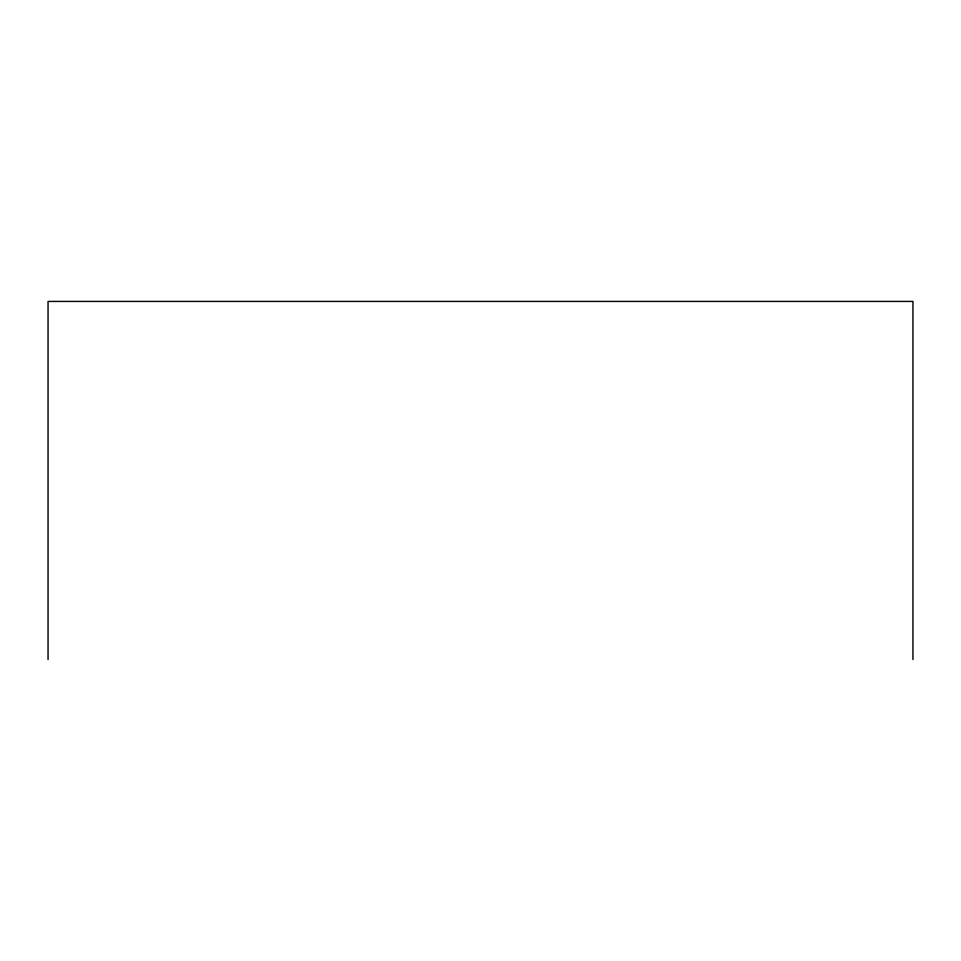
<?xml version="1.0" encoding="UTF-8"?>
<svg xmlns="http://www.w3.org/2000/svg" width="961" height="961" viewBox="0 0 961 961"><rect width="100%" height="100%" fill="white"/><g stroke="black" fill="none" stroke-linecap="round" stroke-linejoin="round"><path stroke-width="1.44" d="M912.95 659.57L912.95 301.43L48.05 301.43L48.05 659.57"/></g></svg>
